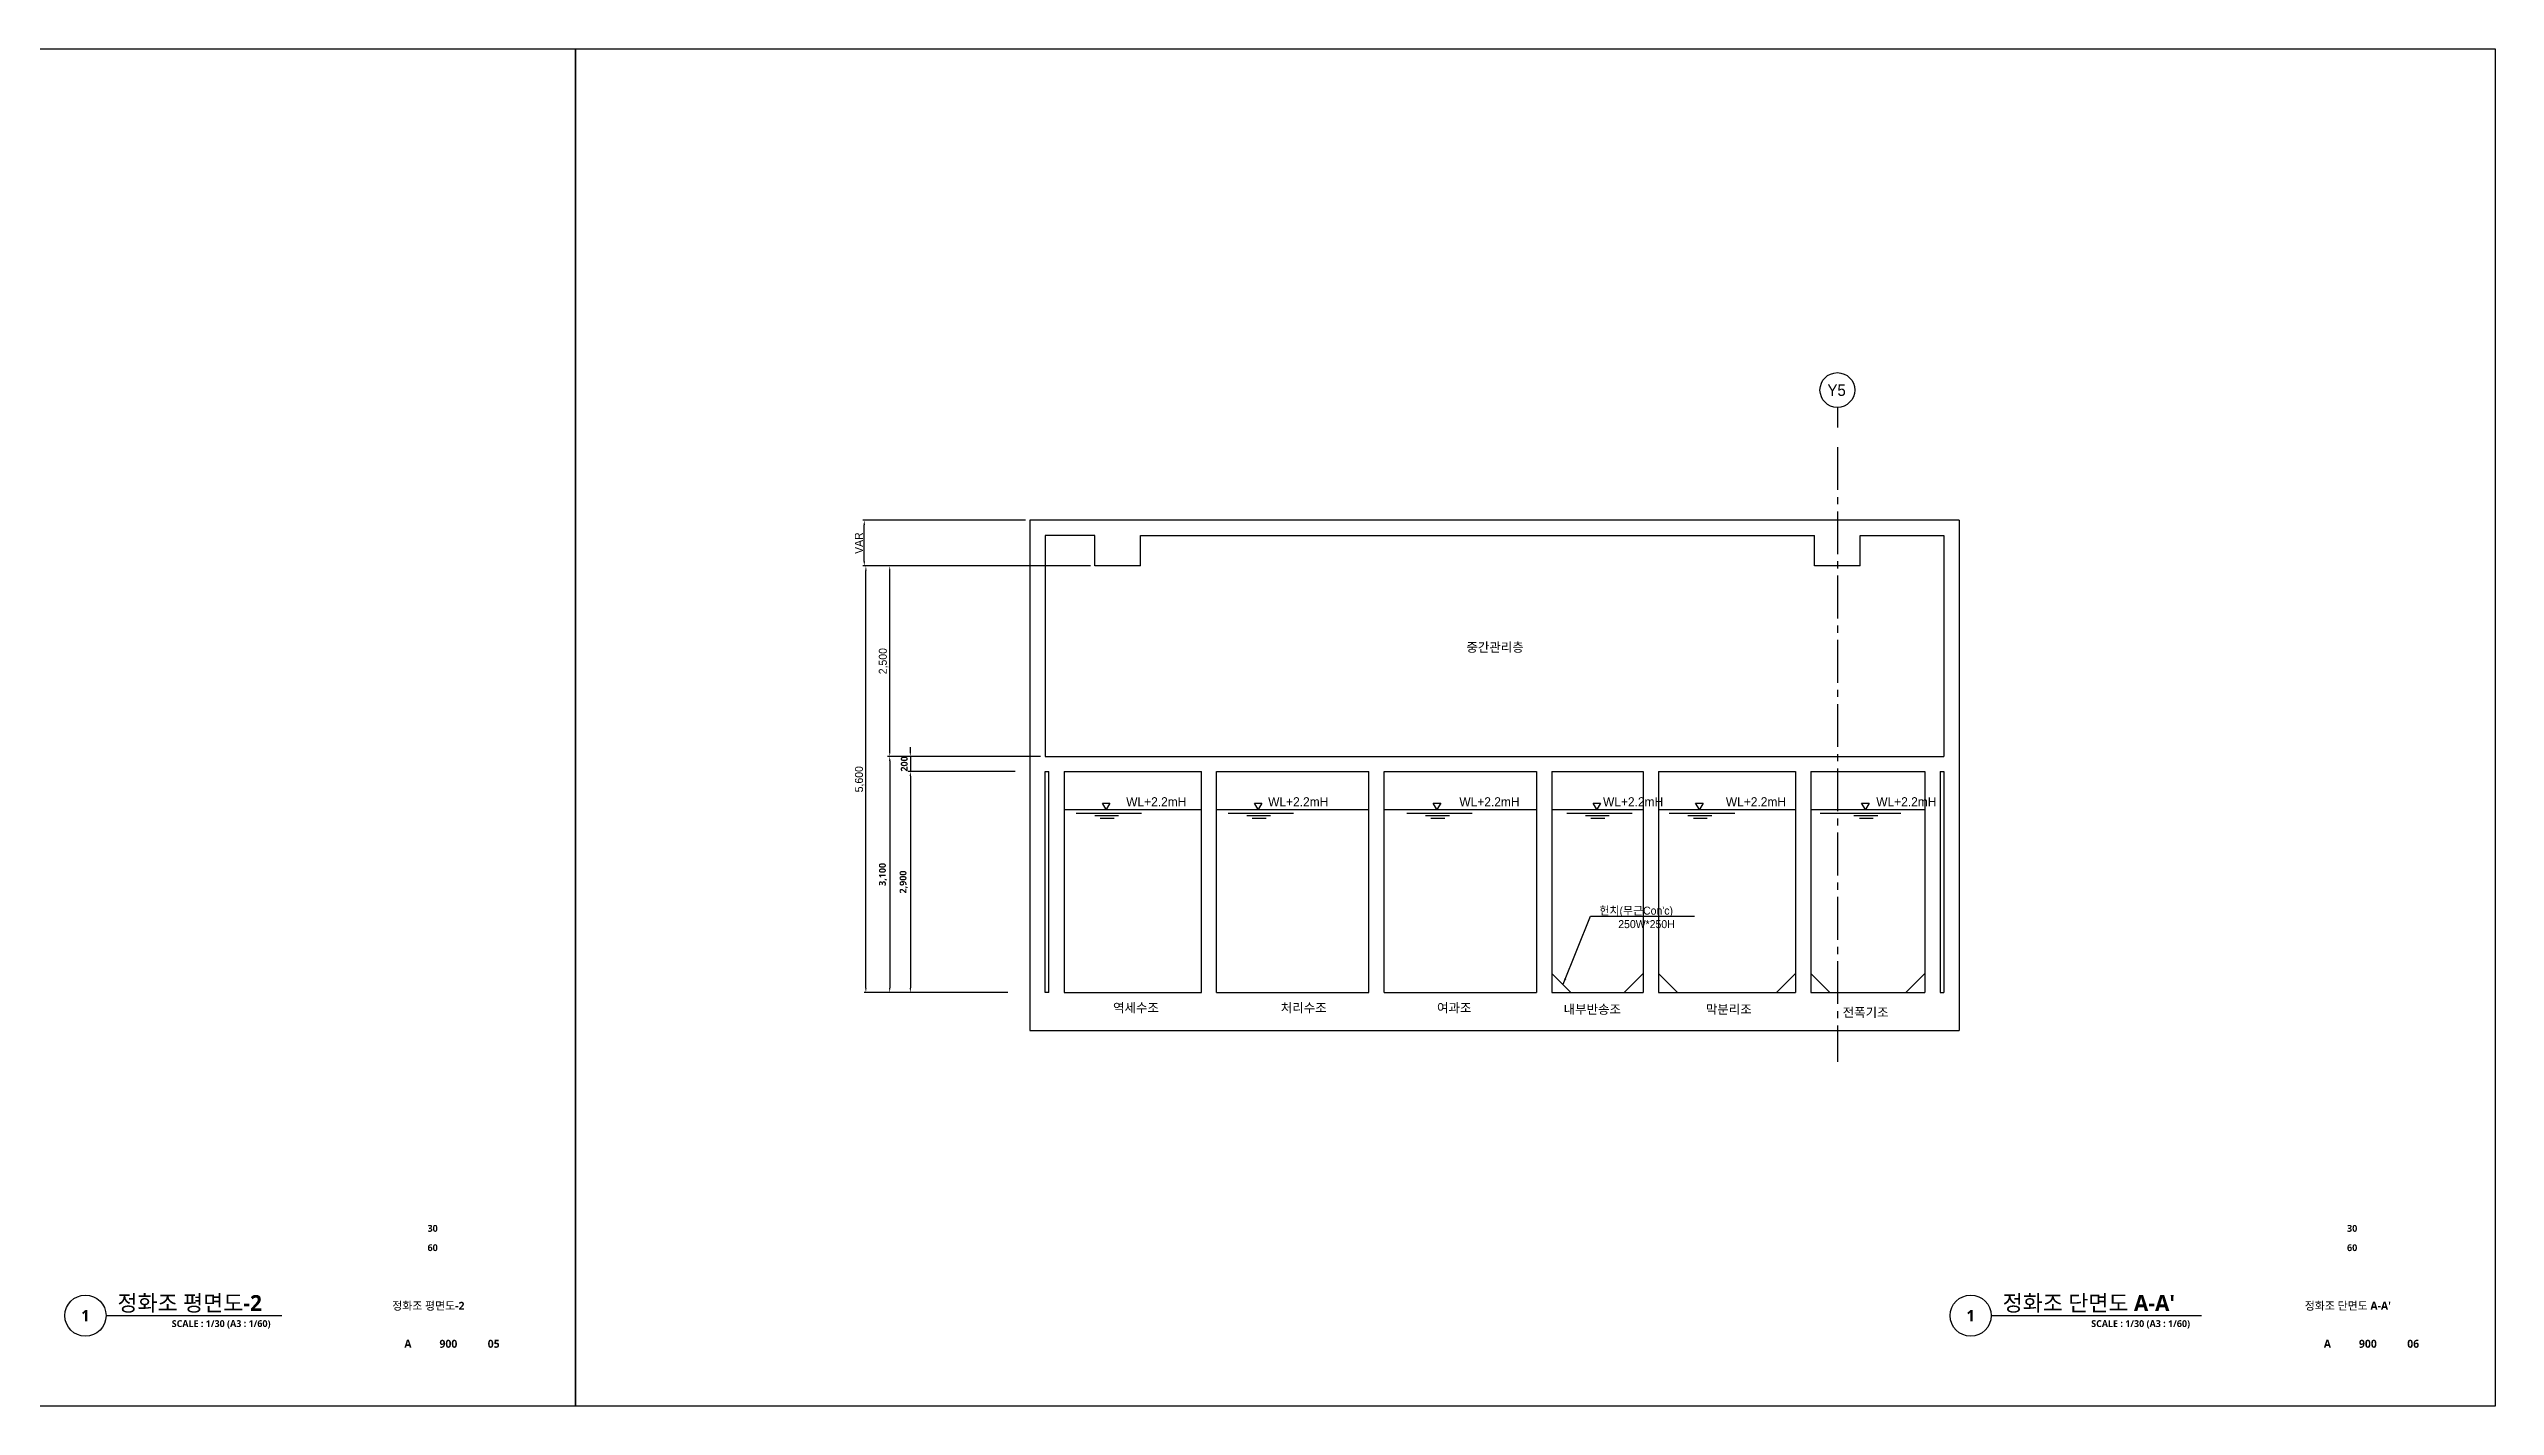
# Model space of a CAD drawing. Extents: x -446 to 204872, y -474580 to 19085.
# Drawn here: x 119086 to 151200, y 0 to 17820 of the extents above; entities that cross this region are included whole.
import ezdxf
from ezdxf.enums import TextEntityAlignment as Align

# ---------------------------------------------------------------- set-up
doc = ezdxf.new("R2010")
doc.units = 0
doc.header["$LTSCALE"] = 750
doc.header["$MEASUREMENT"] = 0
doc.linetypes.add('CENTER2', pattern=[1.125, 0.75, -0.125, 0.125, -0.125])
doc.layers.get('0').update_dxf_attribs({"linetype": 'CONTINUOUS'})
doc.layers.get('DEFPOINTS').update_dxf_attribs({"linetype": 'CONTINUOUS'})
doc.layers.add('A-ANNO-TITL', color=7, linetype='CONTINUOUS')
doc.layers.add('AA-XXXX-TXT1', color=2, linetype='CONTINUOUS')
doc.styles.add('SH_대대리576', font='')
doc.styles.get("Standard").update_dxf_attribs({"font": 'NanumGothicBold.ttf'})
doc.styles.add('송현도면폼(2020)$0$기문-1', font='')
doc.styles.get('SH_대대리576').set_extended_font_data('NanumGothic', bold=True)
doc.styles.get('송현도면폼(2020)$0$기문-1').set_extended_font_data('Dotum')
doc.dimstyles.new('cwn', dxfattribs={"dimscale": 20, "dimtxt": 3, "dimasz": 2, "dimexe": 1, "dimexo": 2, "dimgap": 1, "dimtad": 1, "dimdec": 0, "dimzin": 1, "dimdsep": 46, "dimlunit": 6, "dimtxsty": 'Standard', "dimcen": 0.09, "dimclrd": 4, "dimclre": 4, "dimclrt": 7, "dimadec": 0, "dimazin": 0, "dimtfac": 1, "dimtdec": 0, "dimtix": 1, "dimtmove": 1, "dimatfit": 3, "dimfxl": 2, "dimtolj": 1, "dimtzin": 1, "dimarcsym": 0})

# ---------------------------------------------------------------- blocks, each defined once
blk = doc.blocks.new('*U241')
at = {"layer": 'A-ANNO-TITL'}
blk.add_line((0, 0), (3850, 0), dxfattribs=at)
blk.add_circle((-450, 0), 450, dxfattribs=at)
at = {"layer": 'AA-XXXX-TXT1', "color": 7, "style": 'SH_대대리576'}
blk.add_attdef('NO1', text='', height=300, dxfattribs=at).set_placement((-450, 0), align=Align.MIDDLE)
at = {"layer": 'AA-XXXX-TXT1', "style": 'SH_대대리576'}
blk.add_attdef('DWG.TITLE', (250, 100), '', height=350, dxfattribs=at)
blk.add_attdef('SCALE', text='', height=150, dxfattribs=at).set_placement((3600, -100), align=Align.TOP_RIGHT)
blk = doc.blocks.new('*U243')
at = {"layer": 'A-ANNO-TITL'}
blk.add_line((0, 0), (4600, 0), dxfattribs=at)
blk.add_circle((-450, 0), 450, dxfattribs=at)
at = {"layer": 'AA-XXXX-TXT1', "color": 7, "style": 'SH_대대리576'}
blk.add_attdef('NO1', text='', height=300, dxfattribs=at).set_placement((-450, 0), align=Align.MIDDLE)
at = {"layer": 'AA-XXXX-TXT1', "style": 'SH_대대리576'}
blk.add_attdef('DWG.TITLE', (250, 100), '', height=350, dxfattribs=at)
blk.add_attdef('SCALE', text='', height=150, dxfattribs=at).set_placement((4350, -100), align=Align.TOP_RIGHT)
blk = doc.blocks.new('*D985')
at = {"color": 4, "lineweight": -2, "ltscale": 100}
for p, q in [((131773, 8531), (130365, 8531)), ((130395, 8591), (130395, 8651)), ((130395, 8531), (130395, 8331)), ((131773, 8331), (130365, 8331)), ((130395, 8271), (130395, 8211))]:
    blk.add_line(p, q, dxfattribs=at)
at = {"color": 4}
for points in [[(130385, 8591), (130405, 8591), (130395, 8531)], [(130405, 8271), (130385, 8271), (130395, 8331)]]:
    blk.add_solid(points, dxfattribs=at)
at = {"layer": 'DEFPOINTS', "color": 0}
for p in [(131833, 8531), (130395, 8331), (131833, 8331)]:
    blk.add_point(p, dxfattribs=at)
at = {"color": 7, "insert": (130315, 8431), "char_height": 90, "attachment_point": 5, "rotation": 90}
blk.add_mtext('\\A1;200', dxfattribs=at)
blk = doc.blocks.new('*D986')
at = {"color": 4, "lineweight": -2, "ltscale": 100}
for p, q in [((130979, 8331), (130365, 8331)), ((130395, 8271), (130395, 5491)), ((130979, 5431), (130365, 5431))]:
    blk.add_line(p, q, dxfattribs=at)
at = {"color": 4}
for points in [[(130405, 8271), (130385, 8271), (130395, 8331)], [(130385, 5491), (130405, 5491), (130395, 5431)]]:
    blk.add_solid(points, dxfattribs=at)
at = {"layer": 'DEFPOINTS', "color": 0}
for p in [(131039, 8331), (130395, 5431), (131039, 5431)]:
    blk.add_point(p, dxfattribs=at)
at = {"color": 7, "insert": (130307, 6881), "char_height": 90, "attachment_point": 5, "rotation": 90}
blk.add_mtext('\\A1;2,900', dxfattribs=at)
blk = doc.blocks.new('*D987')
at = {"color": 4, "lineweight": -2, "ltscale": 100}
for p, q in [((131673, 8531), (130094, 8531)), ((130124, 8471), (130124, 5491)), ((131673, 5431), (130094, 5431))]:
    blk.add_line(p, q, dxfattribs=at)
at = {"color": 4}
for points in [[(130134, 8471), (130114, 8471), (130124, 8531)], [(130114, 5491), (130134, 5491), (130124, 5431)]]:
    blk.add_solid(points, dxfattribs=at)
at = {"layer": 'DEFPOINTS', "color": 0}
for p in [(131733, 8531), (130124, 5431), (131733, 5431)]:
    blk.add_point(p, dxfattribs=at)
at = {"color": 7, "insert": (130036, 6981), "char_height": 90, "attachment_point": 5, "rotation": 90}
blk.add_mtext('\\A1;3,100', dxfattribs=at)
blk = doc.blocks.new('*D988')
at = {"color": 4, "lineweight": -2}
for p, q in [((132758, 11031), (130103, 11031)), ((130124, 8591), (130124, 10971)), ((132105, 8531), (130103, 8531))]:
    blk.add_line(p, q, dxfattribs=at)
at = {"color": 4}
for points in [[(130134, 10971), (130114, 10971), (130124, 11031)], [(130114, 8591), (130134, 8591), (130124, 8531)]]:
    blk.add_solid(points, dxfattribs=at)
at = {"layer": 'DEFPOINTS', "color": 0}
for p in [(130124, 11031), (132818, 11031), (132165, 8531)]:
    blk.add_point(p, dxfattribs=at)
at = {"color": 7, "insert": (130043, 9781), "char_height": 105, "attachment_point": 5, "rotation": 90, "style": '송현도면폼(2020)$0$기문-1'}
blk.add_mtext('\\A1;2,500', dxfattribs=at)
blk = doc.blocks.new('*D989')
at = {"color": 4, "lineweight": -2}
for p, q in [((130824, 11031), (129790, 11031)), ((129811, 5491), (129811, 10971)), ((130824, 5431), (129790, 5431))]:
    blk.add_line(p, q, dxfattribs=at)
at = {"color": 4}
for points in [[(129821, 10971), (129801, 10971), (129811, 11031)], [(129801, 5491), (129821, 5491), (129811, 5431)]]:
    blk.add_solid(points, dxfattribs=at)
at = {"layer": 'DEFPOINTS', "color": 0}
for p in [(129811, 11031), (130884, 11031), (130884, 5431)]:
    blk.add_point(p, dxfattribs=at)
at = {"color": 7, "insert": (129730, 8231), "char_height": 105, "attachment_point": 5, "rotation": 90, "style": '송현도면폼(2020)$0$기문-1'}
blk.add_mtext('\\A1;5,600', dxfattribs=at)
blk = doc.blocks.new('*D990')
at = {"color": 4, "lineweight": -2}
for p, q in [((131905, 11631), (129769, 11631)), ((129790, 11091), (129790, 11571)), ((131905, 11031), (129769, 11031))]:
    blk.add_line(p, q, dxfattribs=at)
at = {"color": 4}
for points in [[(129800, 11571), (129780, 11571), (129790, 11631)], [(129780, 11091), (129800, 11091), (129790, 11031)]]:
    blk.add_solid(points, dxfattribs=at)
at = {"layer": 'DEFPOINTS', "color": 0}
for p in [(129790, 11631), (131965, 11631), (131965, 11031)]:
    blk.add_point(p, dxfattribs=at)
at = {"color": 7, "insert": (129719, 11331), "char_height": 105, "attachment_point": 5, "rotation": 90, "style": '송현도면폼(2020)$0$기문-1'}
blk.add_mtext('\\A1;VAR', dxfattribs=at)
blk = doc.blocks.new('A$Ca4545229')
at = {"color": 7}
blk.add_line((456, 228), (720, 228), dxfattribs=at)
blk.add_circle((228, 228), 228, dxfattribs=at)

msp = doc.modelspace()

# ---------------------------------------------------------------- linework, layer by layer
at = {"color": 1, "linetype": 'CENTER2'}
msp.add_line((142565.1, 12592), (142565.1, 4519.9), dxfattribs=at)
at = {"ltscale": 100}
for p, q in [((144165.1, 11631.4), (131965.1, 11631.4)), ((132165.1, 11431.4), (132165.1, 8531.4)), ((133418.4, 11431.4), (142265.1, 11431.4)), ((142865.1, 11431.4), (143965.1, 11431.4))]:
    msp.add_line(p, q, dxfattribs=at)
for p, q in [((131965.1, 11631.4), (131965.1, 4931.4)), ((132818.4, 11431.4), (132165.1, 11431.4)), ((132818.4, 11031.4), (132818.4, 11431.4)), ((133418.4, 11031.4), (133418.4, 11431.4)), ((142265.1, 11031.4), (142265.1, 11431.4)), ((142865.1, 11031.4), (142865.1, 11431.4)), ((133418.4, 11031.4), (132818.4, 11031.4)), ((142865.1, 11031.4), (142265.1, 11031.4)), ((132165.1, 8531.4), (143965.1, 8531.4)), ((132165.1, 8331.4), (132215.1, 8331.4)), ((132415.1, 8331.4), (134215.1, 8331.4)), ((132415.1, 8331.4), (132415.1, 5431.4)), ((134415.1, 8331.4), (136415.1, 8331.4)), ((136615.1, 8331.4), (138615.1, 8331.4)), ((138815.1, 8331.4), (140015.1, 8331.4)), ((140015.1, 8331.4), (140015.1, 5431.4)), ((140215.1, 8331.4), (142015.1, 8331.4)), ((140215.1, 8331.4), (140215.1, 5431.4)), ((142015.1, 8331.4), (142015.1, 5431.4)), ((142215.1, 8331.4), (143715.1, 8331.4)), ((142215.1, 8331.4), (142215.1, 5431.4)), ((143915.1, 8331.4), (143965.1, 8331.4)), ((132415.1, 5431.4), (134215.1, 5431.4)), ((134415.1, 5431.4), (136415.1, 5431.4)), ((136615.1, 5431.4), (138615.1, 5431.4)), ((138815.1, 5431.4), (140015.1, 5431.4)), ((140215.1, 5431.4), (142015.1, 5431.4)), ((142215.1, 5431.4), (143715.1, 5431.4)), ((143915.1, 5431.4), (143965.1, 5431.4)), ((131965.1, 4931.4), (144165.1, 4931.4))]:
    msp.add_line(p, q)
at = {"color": 7}
for p, q in [((144165.1, 11631.4), (144165.1, 4931.4)), ((143965.1, 11431.4), (143965.1, 8531.4)), ((132165.1, 5431.4), (132165.1, 8331.4)), ((132215.1, 5431.4), (132215.1, 8331.4)), ((138615.1, 8331.4), (138615.1, 5431.4)), ((138815.1, 8331.4), (138815.1, 5431.4)), ((143715.1, 8331.4), (143715.1, 5431.4)), ((143915.1, 8331.4), (143915.1, 5431.4)), ((143965.1, 8331.4), (143965.1, 5431.4)), ((132215.1, 5431.4), (132165.1, 5431.4))]:
    msp.add_line(p, q, dxfattribs=at)
at = {"color": 7, "ltscale": 100}
for p, q in [((134215.1, 5431.4), (134215.1, 8331.4)), ((134415.1, 5431.4), (134415.1, 8331.4)), ((136415.1, 5431.4), (136415.1, 8331.4)), ((136615.1, 5431.4), (136615.1, 8331.4)), ((138815.1, 5681.4), (139065.1, 5431.4)), ((140015.1, 5681.4), (139765.1, 5431.4)), ((140215.1, 5681.4), (140465.1, 5431.4)), ((142015.1, 5681.4), (141765.1, 5431.4)), ((142215.1, 5681.4), (142465.1, 5431.4)), ((143715.1, 5681.4), (143465.1, 5431.4))]:
    msp.add_line(p, q, dxfattribs=at)
at = {"color": 1}
for p, q in [((132415.1, 7831.4), (134215.1, 7831.4)), ((132570.5, 7785), (133429.1, 7785)), ((132816.4, 7753), (133129.1, 7753)), ((132887, 7717.5), (133069.5, 7717.5)), ((134415.1, 7831.4), (136415.1, 7831.4)), ((134565.3, 7785), (135423.9, 7785)), ((134811.1, 7753), (135123.8, 7753)), ((134881.8, 7717.5), (135064.2, 7717.5)), ((136615.1, 7831.4), (138615.1, 7831.4)), ((136912.7, 7785), (137771.3, 7785)), ((137158.6, 7753), (137471.3, 7753)), ((137229.2, 7717.5), (137411.7, 7717.5)), ((138815.1, 7831.4), (140015.1, 7831.4)), ((139012.9, 7785), (139871.5, 7785)), ((139258.7, 7753), (139571.4, 7753)), ((139329.4, 7717.5), (139511.9, 7717.5)), ((140215.1, 7831.4), (142015.1, 7831.4)), ((140358.4, 7785), (141217, 7785)), ((140604.2, 7753), (140916.9, 7753)), ((140674.9, 7717.5), (140857.4, 7717.5)), ((142215.1, 7831.4), (143715.1, 7831.4)), ((142337.8, 7785), (143396.4, 7785)), ((142783.6, 7753), (143096.3, 7753)), ((142854.3, 7717.5), (143036.7, 7717.5))]:
    msp.add_line(p, q, dxfattribs=at)
for points in [[(132965.8, 7831.4), (132916.4, 7916.9), (133015.2, 7916.9)], [(134960.5, 7831.4), (134911.1, 7916.9), (135009.9, 7916.9)], [(137308, 7831.4), (137258.6, 7916.9), (137357.4, 7916.9)], [(139408.1, 7831.4), (139358.7, 7916.9), (139457.5, 7916.9)], [(140753.6, 7831.4), (140704.2, 7916.9), (140803, 7916.9)], [(142933, 7831.4), (142883.6, 7916.9), (142982.4, 7916.9)]]:
    msp.add_lwpolyline(points, close=True, dxfattribs=at)
at = {"layer": 'DEFPOINTS', "color": 151}
for points in [[(100800, 17820), (126000, 17820), (126000, 0), (100800, 0)], [(126000, 17820), (151200, 17820), (151200, 0), (126000, 0)]]:
    msp.add_lwpolyline(points, close=True, dxfattribs=at)

# ---------------------------------------------------------------- block references
at = {"color": 7, "rotation": 270}
msp.add_blockref('A$Ca4545229', (142337.2, 13569.3), dxfattribs=at)
ref = msp.add_blockref('*U241', (119835.5, 1187.8), dxfattribs=dict(xscale=0.6, yscale=0.6, zscale=0.6))
ref.add_attrib('SCALE', 'SCALE : 1/30 (A3 : 1/60)', dxfattribs={"layer": 'A-ANNO-TITL', "height": 90, "style": 'SH_대대리576'}).set_placement((121995.6, 1127.8), align=Align.TOP_RIGHT)
ref.add_attrib('DWG.TITLE', '정화조 평면도-2', (119985.5, 1247.8), dxfattribs={"layer": 'A-ANNO-TITL', "height": 210, "style": 'SH_대대리576'})
ref.add_attrib('NO1', '1', dxfattribs={"layer": 'A-ANNO-TITL', "color": 7, "height": 150, "style": 'SH_대대리576'}).set_placement((119565.5, 1187.8), align=Align.MIDDLE)
ref = msp.add_blockref('*U243', (144585.5, 1187.8), dxfattribs=dict(xscale=0.6, yscale=0.6, zscale=0.6))
ref.add_attrib('SCALE', 'SCALE : 1/30 (A3 : 1/60)', dxfattribs={"layer": 'A-ANNO-TITL', "height": 90, "style": 'SH_대대리576'}).set_placement((147195.6, 1127.8), align=Align.TOP_RIGHT)
ref.add_attrib('DWG.TITLE', "정화조 단면도 A-A'", (144735.5, 1247.8), dxfattribs={"layer": 'A-ANNO-TITL', "height": 210, "style": 'SH_대대리576'})
ref.add_attrib('NO1', '1', dxfattribs={"layer": 'A-ANNO-TITL', "color": 7, "height": 150, "style": 'SH_대대리576'}).set_placement((144315.5, 1187.8), align=Align.MIDDLE)

# ---------------------------------------------------------------- texts
at = {"color": 7, "style": '송현도면폼(2020)$0$기문-1'}
for s, height, p in [('Y5', 150, (142435.4, 13264.4)), ('중간관리층', 120, (137694.6, 9903.9)), ('WL+2.2mH', 120, (133228.8, 7874.3)), ('WL+2.2mH', 120, (135092.3, 7874.3)), ('WL+2.2mH', 120, (137602.8, 7874.3)), ('WL+2.2mH', 120, (139488.8, 7874.3)), ('WL+2.2mH', 120, (141101.2, 7874.3)), ('WL+2.2mH', 120, (143076, 7874.3)), ("헌치(무근Con'c)", 105, (139441.9, 6452.9)), ('250W*250H', 105, (139689, 6275.7)), ('역세수조', 120, (133055.6, 5169.6)), ('처리수조', 120, (135258.2, 5169.6)), ('여과조', 120, (137308.8, 5169.6)), ('내부반송조', 120, (138971.5, 5150.4)), ('막분리조', 120, (140838.7, 5150.4)), ('전폭기조', 120, (142635.1, 5109.9))]:
    msp.add_text(s, height=height, dxfattribs=at).set_placement(p)
at = {"layer": 'A-ANNO-TITL', "style": 'SH_대대리576'}
for s, height, p in [('30', 90, (124123.6, 2333.3)), ('30', 90, (149323.6, 2333.3)), ('60', 90, (124123.6, 2080)), ('60', 90, (149323.6, 2080)), ('정화조 평면도-2', 105, (124067, 1319.2)), ("정화조 단면도 A-A'", 105, (149267, 1319.2)), ('A', 105, (123798.8, 818.1)), ('900', 105, (124330.1, 818.1)), ('05', 105, (124924.7, 818.1)), ('A', 105, (148998.8, 818.1)), ('900', 105, (149530.1, 818.1)), ('06', 105, (150124.7, 818.1))]:
    msp.add_text(s, height=height, dxfattribs=at).set_placement(p, align=Align.MIDDLE)

# ---------------------------------------------------------------- dimensions: what is measured, and where the dimension line sits
at = {"color": 7}
dim = msp.add_linear_dim(base=(129790, 11631.4), p1=(131965.1, 11031.4), p2=(131965.1, 11631.4), angle=90, text='VAR', dimstyle='cwn', override={"dimscale": 30, "dimtxt": 3.5, "dimexe": 0.7, "dimgap": 0.6, "dimtxsty": '송현도면폼(2020)$0$기문-1'}, dxfattribs=at)
dim.commit()
dim.dimension.update_dxf_attribs({"geometry": '*D990', "text_midpoint": (129719.4, 11331.4)})
for base, p1, p2, picture, middle in [((129811, 11031.4), (130883.5, 5431.4), (130883.5, 11031.4), '*D989', (129730.3, 8231.4)), ((130124, 11031.4), (132165.1, 8531.4), (132818.4, 11031.4), '*D988', (130043.3, 9781.4))]:
    dim = msp.add_linear_dim(base=base, p1=p1, p2=p2, angle=90, dimstyle='cwn', override={"dimscale": 30, "dimtxt": 3.5, "dimexe": 0.7, "dimgap": 0.6, "dimtxsty": '송현도면폼(2020)$0$기문-1'}, dxfattribs=at)
    dim.commit()
    dim.dimension.update_dxf_attribs({"geometry": picture, "text_midpoint": middle})
at = {"color": 7, "ltscale": 100}
for base, p1, p2, picture, middle in [((130124, 5431.4), (131733, 8531.4), (131733, 5431.4), '*D987', (130036.1, 6981.4)), ((130394.7, 8331.4), (131833, 8531.4), (131833, 8331.4), '*D985', (130315.2, 8431.4)), ((130394.7, 5431.4), (131038.8, 8331.4), (131038.8, 5431.4), '*D986', (130306.8, 6881.4))]:
    dim = msp.add_linear_dim(base=base, p1=p1, p2=p2, angle=90, dimstyle='cwn', override={"dimscale": 30}, dxfattribs=at)
    dim.commit()
    dim.dimension.update_dxf_attribs({"geometry": picture, "text_midpoint": middle})

# ---------------------------------------------------------------- leaders
at = {"color": 7}
msp.add_leader([(138964.4, 5538.8), (139324.2, 6433), (140691.3, 6433)], dimstyle='cwn', override={"dimscale": 40, "dimexe": 0.7, "dimgap": 0.6, "dimtxsty": '송현도면폼(2020)$0$기문-1'}, dxfattribs=at)

doc.saveas('drawing.dxf')
